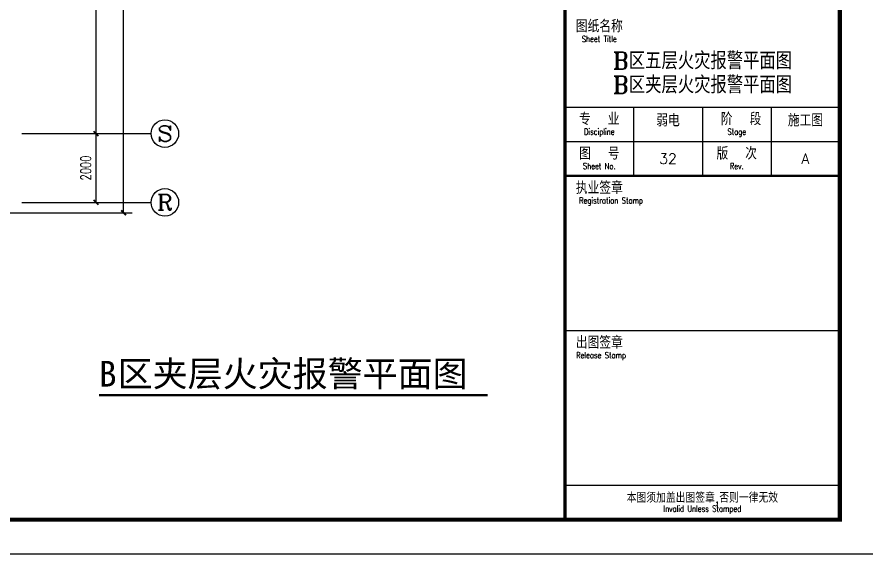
# Model space of a CAD drawing. Extents: x 190999 to 918899, y -200814 to 215286.
# Drawn here: x 403851 to 428562, y -96414 to -80792 of the extents above; entities that cross this region are included whole.
import ezdxf
from ezdxf.enums import TextEntityAlignment as Align

# ---------------------------------------------------------------- set-up
doc = ezdxf.new("R2010")
doc.units = 0
doc.header["$LTSCALE"] = 1000
doc.header["$MEASUREMENT"] = 0
doc.layers.get('Defpoints').update_dxf_attribs({"color": 1})
for name, color, linetype in [('AXIS', 3, 'Continuous'), ('AXIS_TEXT', 7, 'Continuous'), ('DIM_SYMB', 3, 'Continuous'), ('PUB_TEXT', 7, 'Continuous'), ('图框', 189, 'Continuous')]:
    doc.layers.add(name, color=color, linetype=linetype)
doc.styles.add('_TCH_AXIS', font='COMPLEX', dxfattribs={"bigfont": 'GBCBIG'})
doc.styles.add('COMPLEX', font='COMPLEX')
doc.styles.add('DIM_FONT', font='SIMPLEX', dxfattribs={"width": 0.7, "bigfont": 'GBCBIG'})
doc.styles.add('HT', font='simhei.ttf')
doc.styles.add('TKZ1_tjhts.shx', font='tjromant.shx', dxfattribs={"bigfont": 'tjhts.shx'})
doc.styles.add('TKZ2_tjkts.shx', font='tjromant.shx', dxfattribs={"bigfont": 'tjkts.shx'})
doc.dimstyles.new('DIMN', dxfattribs={"dimtxt": 300, "dimasz": 100, "dimexe": 250, "dimexo": 300, "dimgap": 150, "dimtad": 1, "dimdec": 0, "dimzin": 0, "dimdsep": 46, "dimtxsty": 'DIM_FONT', "dimblk": 'ARCHTICK', "dimcen": 0.09, "dimclrt": 7, "dimazin": 2, "dimtfac": 1, "dimtdec": 0, "dimtix": 1, "dimtmove": 2, "dimatfit": 3, "dimfxl": 0, "dimtolj": 1, "dimtzin": 0, "dimarcsym": 0})

# ---------------------------------------------------------------- blocks, each defined once
blk = doc.blocks.new('TJAD_TK_A0')
at = {"layer": '图框'}
for p, q in [((2072, -311.7), (2152, -311.7)), ((2092, -311.7), (2092, -331.7)), ((2112, -311.7), (2112, -331.7)), ((2132, -311.7), (2132, -331.7)), ((2072, -321.7), (2152, -321.7)), ((2072, -376.7), (2152, -376.7)), ((2072, -421.7), (2152, -421.7)), ((973, -441.7), (2162, -441.7))]:
    blk.add_line(p, q, dxfattribs=at)
at = {"layer": '图框', "const_width": 1.2}
blk.add_lwpolyline([(2152, -431.7), (2152, 389.3), (998, 389.3), (998, -431.7)], close=True, dxfattribs=at)
at = {"layer": '图框'}
for points, const_width in [([(2072, 389.3), (2072, -431.7)], 1), ([(2072, -331.7), (2152, -331.7)], 0.6)]:
    blk.add_lwpolyline(points, dxfattribs=dict(at, const_width=const_width))
at = {"layer": '图框', "style": 'TKZ2_tjkts.shx'}
for s, height, p in [('图纸名称', 3.6, (2082, -288.16)), ('专  业', 3.6, (2082, -315.16)), (' 阶  段', 3.6, (2122, -315.16)), ('图  号', 3.6, (2082, -325.16)), ('版  次', 3.6, (2122, -325.16)), ('执业签章', 3.6, (2082, -335.16)), ('出图签章', 3.6, (2082, -380.16)), ('本图须加盖出图签章,否则一律无效', 3, (2112, -425.28))]:
    blk.add_text(s, height=height, dxfattribs=at).set_placement(p, align=Align.MIDDLE_CENTER)
at = {"layer": '图框', "style": 'TKZ2_tjkts.shx', "width": 0.8}
for s, p in [('Sheet Title', (2082, -291.86)), ('Discipline', (2082, -318.86)), ('Stage', (2122, -318.86)), ('Sheet No.', (2082, -328.86)), ('Rev.', (2122, -328.86)), ('Registration Stamp', (2085.41, -338.86)), ('Release Stamp', (2082.52, -383.86)), ('Invalid Unless Stamped', (2112, -428.53))]:
    blk.add_text(s, height=1.8, dxfattribs=at).set_placement(p, align=Align.MIDDLE_CENTER)
at = {"layer": '图框', "color": 3, "style": 'TKZ1_tjhts.shx'}
for s, height, p in [('弱电', 3.6, (2102, -315.54)), ('施工图', 3.6, (2142, -315.54)), ('A', 3, (2142, -326.7))]:
    blk.add_text(s, height=height, dxfattribs=at).set_placement(p, align=Align.MIDDLE_CENTER)
blk = doc.blocks.new('_ArchTick')
at = {"const_width": 0.5}
blk.add_lwpolyline([(-0.7, -0.7), (0.7, 0.7)], dxfattribs=at)
blk = doc.blocks.new('*D1386')
at = {"layer": 'AXIS', "color": 0, "lineweight": -2}
for p, q in [((404562, -84185), (406401, -84185)), ((406151, -86185), (406151, -84185)), ((404562, -86185), (406401, -86185))]:
    blk.add_line(p, q, dxfattribs=at)
at = {"layer": 'Defpoints', "color": 0}
for p in [(404262, -84185), (406151, -84185), (404262, -86185)]:
    blk.add_point(p, dxfattribs=at)
at = {"layer": 'AXIS', "color": 0, "lineweight": -2, "xscale": 100, "yscale": 100, "zscale": 100}
for p, rotation in [((406151, -84185), 90), ((406151, -86185), 270)]:
    blk.add_blockref('_ArchTick', p, dxfattribs=dict(at, rotation=rotation))
at = {"layer": 'AXIS', "color": 7, "insert": (405851, -85185), "char_height": 300, "attachment_point": 5, "rotation": 90, "style": 'DIM_FONT'}
blk.add_mtext('\\A1;2000', dxfattribs=at)
blk = doc.blocks.new('*D1387')
at = {"layer": 'AXIS', "color": 0, "lineweight": -2}
for p, q in [((404562, -76185), (406401, -76185)), ((406151, -84185), (406151, -76185)), ((404562, -84185), (406401, -84185))]:
    blk.add_line(p, q, dxfattribs=at)
at = {"layer": 'Defpoints', "color": 0}
for p in [(404262, -76185), (406151, -76185), (404262, -84185)]:
    blk.add_point(p, dxfattribs=at)
at = {"layer": 'AXIS', "color": 0, "lineweight": -2, "xscale": 100, "yscale": 100, "zscale": 100}
for p, rotation in [((406151, -76185), 90), ((406151, -84185), 270)]:
    blk.add_blockref('_ArchTick', p, dxfattribs=dict(at, rotation=rotation))
at = {"layer": 'AXIS', "color": 7, "insert": (405851, -80185), "char_height": 300, "attachment_point": 5, "rotation": 90, "style": 'DIM_FONT'}
blk.add_mtext('\\A1;8000', dxfattribs=at)
blk = doc.blocks.new('*D1395')
at = {"layer": 'AXIS', "color": 0, "lineweight": -2}
for p, q in [((403512, -61285), (407201, -61285)), ((406951, -86485), (406951, -61285)), ((403512, -86485), (407201, -86485))]:
    blk.add_line(p, q, dxfattribs=at)
at = {"layer": 'Defpoints', "color": 0}
for p in [(403212, -61285), (406951, -61285), (403212, -86485)]:
    blk.add_point(p, dxfattribs=at)
at = {"layer": 'AXIS', "color": 0, "lineweight": -2, "xscale": 100, "yscale": 100, "zscale": 100}
for p, rotation in [((406951, -61285), 90), ((406951, -86485), 270)]:
    blk.add_blockref('_ArchTick', p, dxfattribs=dict(at, rotation=rotation))
at = {"layer": 'AXIS', "color": 7, "insert": (406651, -73885), "char_height": 300, "attachment_point": 5, "rotation": 90, "style": 'DIM_FONT'}
blk.add_mtext('\\A1;25200', dxfattribs=at)
blk = doc.blocks.new('_AXISO')
blk.add_circle((0, 0), 0.5)
at = {"layer": 'AXIS_TEXT', "style": 'COMPLEX', "width": 1.041667}
blk.add_attdef('A', text='', height=0.56, dxfattribs=at).set_placement((-0.25, -0.28), (0.25, -0.28), align=Align.FIT)

msp = doc.modelspace()

# ---------------------------------------------------------------- linework, layer by layer
at = {"layer": 'AXIS'}
for p, q in [((403990.1, -84184.5), (407756.1, -84184.5)), ((403990.1, -86184.5), (407756.1, -86184.5))]:
    msp.add_line(p, q, dxfattribs=at)
at = {"layer": 'DIM_SYMB', "const_width": 70}
msp.add_lwpolyline([(406240.5, -91792), (417549.2, -91792)], dxfattribs=at)

# ---------------------------------------------------------------- block references
at = {"layer": 'AXIS'}
ref = msp.add_blockref('_AXISO', (408156.1, -84184.5), dxfattribs=dict(at, xscale=800, yscale=800, zscale=800))
ref.add_attrib('A', 'S', dxfattribs={"layer": 'AXIS_TEXT', "height": 452.5, "style": '_TCH_AXIS', "width": 1.5}).set_placement((407929.8, -84410.8), (408382.3, -84410.8), align=Align.FIT)
ref = msp.add_blockref('_AXISO', (408156.1, -86184.5), dxfattribs=dict(at, xscale=800, yscale=800, zscale=800))
ref.add_attrib('A', 'R', dxfattribs={"layer": 'AXIS_TEXT', "height": 452.5, "style": '_TCH_AXIS', "width": 1.166667}).set_placement((407929.8, -86410.8), (408382.3, -86410.8), align=Align.FIT)
at = {"layer": '图框', "xscale": 100, "yscale": 100, "zscale": 100}
msp.add_blockref('TJAD_TK_A0', (212598.6, -52243.2), dxfattribs=at)

# ---------------------------------------------------------------- texts
at = {"layer": 'PUB_TEXT', "style": 'HT'}
for s, height, p in [('区夹层火灾报警平面图', 746.84, (406780.6, -91542.3)), ('B', 746.8, (406240.5, -91542.3))]:
    msp.add_text(s, height=height, dxfattribs=at).set_placement(p)
at = {"layer": '图框', "color": 3, "style": 'TKZ1_tjhts.shx'}
for s, height, p in [('B区五层火灾报警平面图', 500, (423798.5, -82063.5)), ('B区夹层火灾报警平面图', 500, (423798.5, -82763.5)), ('32', 300, (422798.5, -84913.5))]:
    msp.add_text(s, height=height, dxfattribs=at).set_placement(p, align=Align.MIDDLE_CENTER)

# ---------------------------------------------------------------- dimensions: what is measured, and where the dimension line sits
at = {"layer": 'AXIS'}
for p1, p2, distance, picture, middle in [((403211.6, -86484.5), (403211.6, -61284.5), -3739, '*D1395', (406650.6, -73884.5)), ((404261.6, -84184.5), (404261.6, -76184.5), -1889, '*D1387', (405850.6, -80184.5)), ((404261.6, -86184.5), (404261.6, -84184.5), -1889, '*D1386', (405850.6, -85184.5))]:
    dim = msp.add_aligned_dim(p1=p1, p2=p2, distance=distance, dimstyle='DIMN', dxfattribs=at)
    dim.commit()
    dim.dimension.update_dxf_attribs({"geometry": picture, "text_midpoint": middle})

doc.saveas('drawing.dxf')
